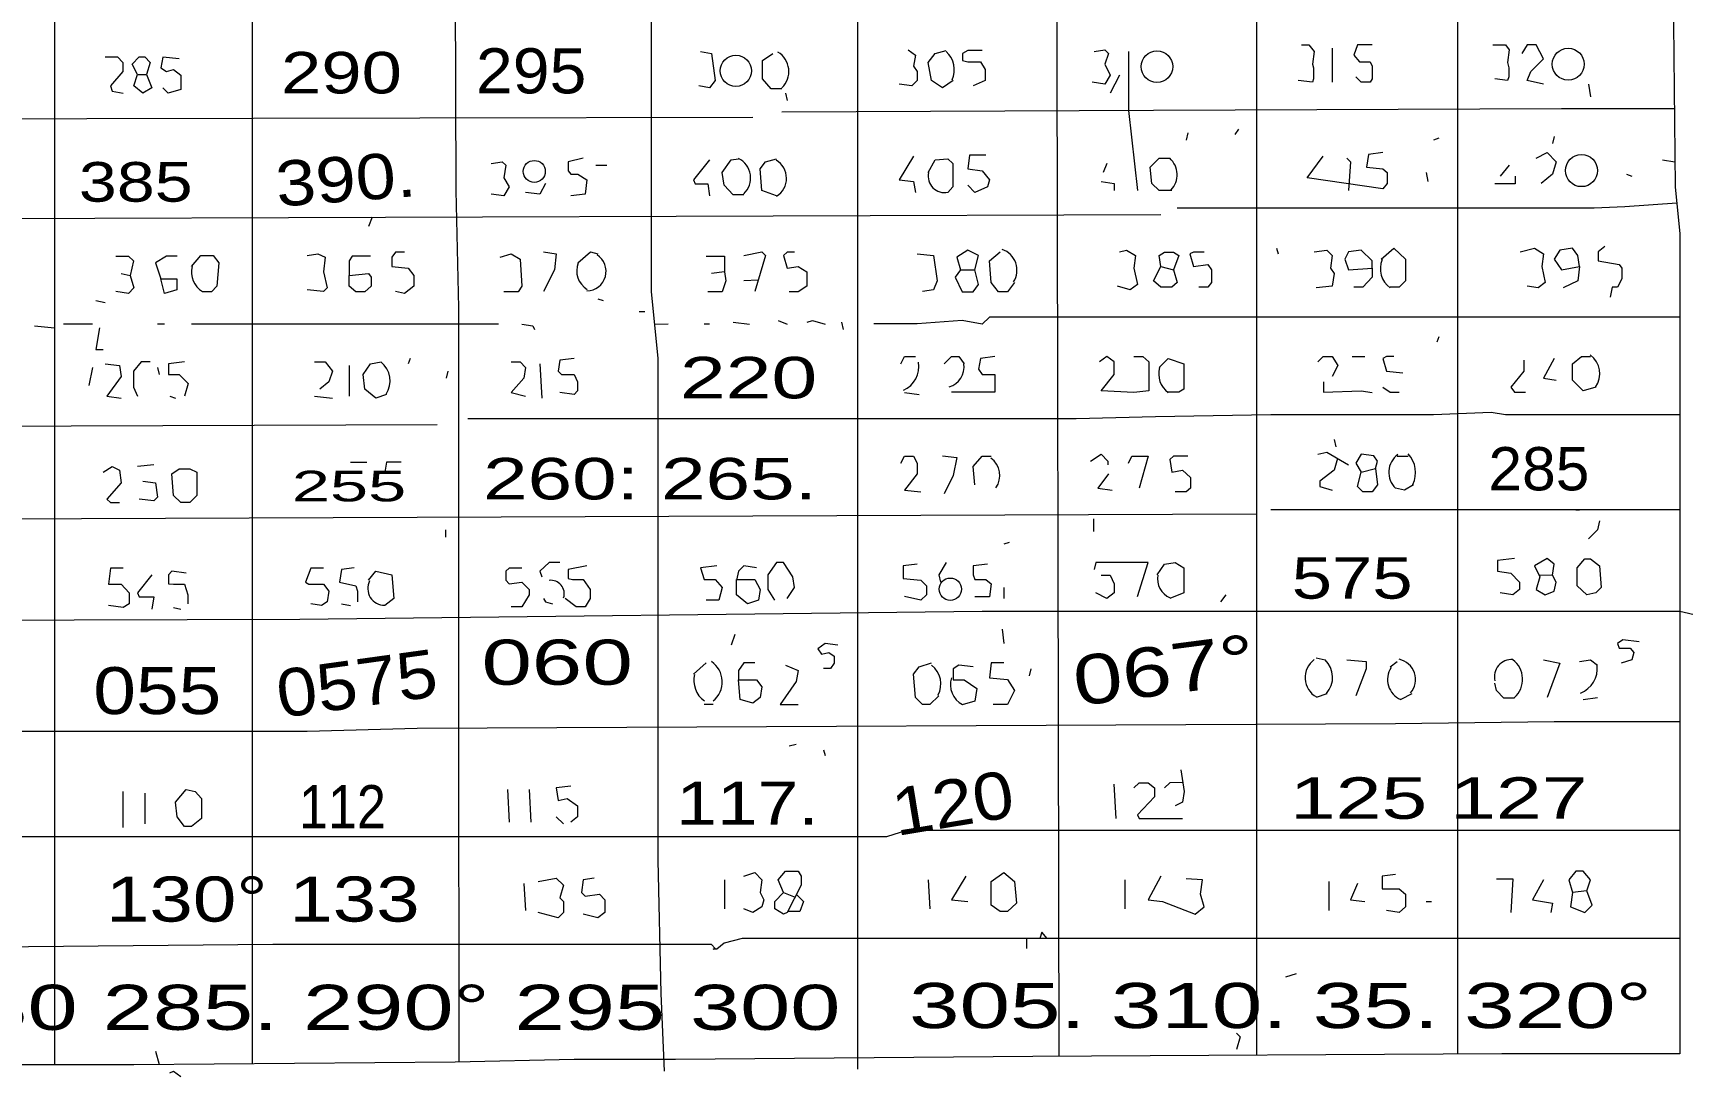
# Model space of a CAD drawing. Header units: metres. Extents: x 0.1 to 48.1, y 1.3 to 34.5.
# Drawn here: x 38.8 to 44.88, y 5.31 to 9.14 of the extents above; entities that cross this region are included whole.
import ezdxf

# ---------------------------------------------------------------- set-up
doc = ezdxf.new("R2010")
doc.units = ezdxf.units.M
for name, color, linetype, lineweight in [('P2D_GRAMMES', 7, 'Continuous', 18), ('P2D_MIKRA', 8, 'Continuous', 13), ('P2D_TOXA', 7, 'Continuous', 18)]:
    doc.layers.add(name, color=color, linetype=linetype, lineweight=lineweight)
doc.layers.add('P2D_KEIMENA', color=7, linetype='Continuous')
doc.styles.add('ARIAL', font='arial.ttf')

msp = doc.modelspace()

# ---------------------------------------------------------------- linework, layer by layer
at = {"layer": 'P2D_GRAMMES'}
for p, q in [((38.881365, 11.494585), (38.881365, 5.339727)), ((41.839798, 11.51053), (41.839828, 5.322696)), ((43.309319, 11.516946), (43.309673, 5.374423)), ((44.050659, 10.415995), (44.050681, 5.378898)), ((43.588927, 9.086152), (43.588927, 8.959817)), ((44.805733, 8.673901), (44.851282, 8.667309)), ((42.957251, 8.471099), (35.625445, 8.447388)), ((40.051539, 8.463223), (40.038246, 8.42788)), ((42.219048, 8.26879), (42.272382, 8.26883)), ((42.957251, 8.281597), (43.003796, 8.26883)), ((39.127304, 8.255), (39.16055, 8.248351)), ((41.349595, 8.261649), (41.301597, 8.255)), ((41.473988, 8.231209), (41.421283, 8.228403)), ((38.808141, 8.062173), (38.881365, 8.055524)), ((39.386623, 8.06931), (40.51699, 8.06931)), ((41.091015, 8.0682), (41.142016, 8.06931)), ((39.967158, 7.91589), (39.967158, 7.802853)), ((40.669921, 7.922539), (40.676571, 7.796204)), ((42.013063, 7.816152), (42.066257, 7.809503)), ((43.828298, 7.582023), (43.868194, 7.582023)), ((43.309558, 7.368258), (35.628157, 7.337248)), ((44.869033, 7.384488), (43.362853, 7.384488)), ((44.486571, 7.384488), (44.499869, 7.384488)), ((43.529084, 6.838717), (43.56233, 6.832068)), ((43.801702, 6.805471), (43.828298, 6.825419)), ((43.568979, 6.705733), (43.529084, 6.692435)), ((43.881492, 6.705733), (43.841597, 6.685785)), ((44.513168, 6.685785), (44.566361, 6.692435)), ((41.308246, 6.667339), (41.275, 6.667339)), ((39.13351, 6.346675), (39.13351, 6.213691)), ((39.213743, 6.340026), (39.213743, 6.22699)), ((40.550236, 6.353325), (40.556885, 6.233639)), ((40.630026, 6.353325), (40.636675, 6.233639)), ((42.784372, 6.373272), (42.791021, 6.246937)), ((41.349595, 6.020864), (41.349595, 5.914476)), ((42.099503, 6.020864), (42.106152, 5.914476)), ((42.82399, 6.020864), (42.82399, 5.914476)), ((40.610079, 6.007565), (40.616728, 5.907827)), ((41.567565, 5.974319), (41.609598, 5.957076)), ((43.575972, 6.014215), (43.575972, 5.907827)), ((39.253639, 5.389188), (39.267009, 5.340486))]:
    msp.add_line(p, q, dxfattribs=at)
for points in [[(44.83505, 13.075681), (44.83505, 9.923953), (44.84364, 9.418613), (44.852229, 8.574162), (44.869033, 8.401283), (44.869033, 5.379884), (44.213953, 5.379884), (42.485157, 5.369445), (41.168613, 5.359006), (40.796257, 5.359006), (40.357408, 5.349367), (39.173848, 5.339727), (36.680393, 5.339727), (36.653796, 5.322083), (35.68301, 5.322083), (35.633046, 5.335995), (35.620864, 10.322906), (35.608682, 10.768403), (35.608682, 13.019162), (36.254843, 13.019162)], [(39.592749, 11.494585), (39.592549, 11.353534), (39.609335, 11.10151), (39.609486, 5.343275)], [(40.350645, 11.496915), (40.360386, 8.560864), (40.370088, 8.128665), (40.370088, 6.639241), (40.370372, 5.349651)], [(41.078941, 11.504651), (41.078993, 9.671283), (41.078993, 8.188508), (41.103578, 7.942487), (41.103578, 6.094005), (41.115241, 5.601963), (41.126904, 5.316047)], [(42.558298, 11.515915), (42.564251, 10.529031), (42.572921, 9.684581), (42.581626, 5.370027)], [(39.067461, 9.054014), (39.114005, 9.054014), (39.13351, 9.032958), (39.13351, 8.999712), (39.087408, 8.946518), (39.094058, 8.926571), (39.133953, 8.919921)], [(39.187147, 8.98863), (39.167199, 9.026309), (39.193796, 9.054014), (39.213743, 9.054014), (39.233691, 9.032958), (39.220393, 8.98863)], [(39.340079, 9.046257), (39.280236, 9.052906), (39.273586, 9.01301), (39.293534, 8.999712), (39.320131, 9.006361), (39.346728, 8.986414), (39.346728, 8.93322), (39.300183, 8.919921), (39.280236, 8.939869)], [(41.261702, 9.072853), (41.301597, 9.066204), (41.314895, 8.966466), (41.294948, 8.939869), (41.255052, 8.946518)], [(41.560916, 8.935929), (41.521021, 8.935929), (41.489548, 8.973115), (41.489548, 9.039607), (41.52767, 9.066204)], [(42.026361, 9.079503), (42.052958, 9.059555), (42.046309, 9.01966), (42.060061, 8.999712), (42.060061, 8.966466), (42.03966, 8.946518), (41.993115, 8.953168)], [(42.192592, 8.966466), (42.152696, 8.939869), (42.112801, 8.966466), (42.099503, 9.032958), (42.126099, 9.066204), (42.165995, 9.077028)], [(42.298979, 9.077028), (42.245785, 9.077028), (42.22655, 9.066204), (42.22655, 9.039607), (42.245785, 9.034682), (42.29233, 9.034682), (42.310338, 9.006361), (42.310338, 8.966466), (42.265733, 8.946518)], [(42.71123, 9.072853), (42.751126, 9.079503), (42.764424, 9.066204), (42.751126, 9.026309), (42.771073, 8.986414), (42.751126, 8.953168), (42.704581, 8.959817)], [(42.837715, 9.072853), (42.83779, 8.855421), (42.870812, 8.560864)], [(43.47589, 9.097234), (43.502487, 9.097234), (43.522435, 9.072853), (43.515785, 9.026309), (43.519469, 9.01301), (43.519469, 8.973115), (43.515785, 8.959817), (43.462592, 8.966466)], [(43.735209, 9.097234), (43.682016, 9.097234), (43.668717, 9.059555), (43.688665, 9.034682), (43.72856, 9.034682), (43.736012, 9.01966), (43.736012, 8.973115), (43.72856, 8.959817), (43.695314, 8.959817), (43.675366, 8.979764)], [(44.180707, 9.097234), (44.227251, 9.097234), (44.24055, 9.079503), (44.233901, 9.032958), (44.238721, 9.01301), (44.238721, 8.979764), (44.233901, 8.966466), (44.187356, 8.973115)], [(44.366885, 8.953168), (44.307042, 8.966466), (44.32034, 8.999712), (44.366885, 9.046257), (44.340288, 9.097234), (44.307042, 9.097234), (44.287094, 9.066204)], [(41.454529, 8.830683), (39.000969, 8.824735), (36.760183, 8.818786), (36.28144, 8.818786), (35.624538, 8.818757)], [(44.849306, 8.861548), (44.433377, 8.861511), (42.930654, 8.855808), (41.560916, 8.850105)], [(42.312277, 8.691167), (42.252435, 8.691167), (42.245785, 8.640654), (42.298979, 8.634005), (42.325576, 8.600759), (42.318927, 8.574162), (42.272382, 8.554215), (42.245785, 8.580812)], [(43.775105, 8.700497), (43.721911, 8.693848), (43.715262, 8.647304), (43.775105, 8.640654), (43.790659, 8.627356), (43.790659, 8.587461), (43.775105, 8.567513), (43.495838, 8.607408), (43.555681, 8.687199)], [(44.340288, 8.68055), (44.380183, 8.700497), (44.413429, 8.667251), (44.400131, 8.620707), (44.358688, 8.587461), (44.358688, 8.587461)], [(40.490393, 8.660602), (40.530288, 8.667251), (40.543586, 8.653953), (40.536937, 8.607408), (40.556885, 8.574162), (40.536937, 8.540916), (40.490393, 8.547565)], [(40.829503, 8.68055), (40.773354, 8.667251), (40.773354, 8.634005), (40.782958, 8.620707), (40.809555, 8.620707), (40.842801, 8.600759), (40.836152, 8.547565), (40.782958, 8.540916)], [(41.294948, 8.673901), (41.235105, 8.600759), (41.241754, 8.585719), (41.288298, 8.585719), (41.294948, 8.540916)], [(41.421283, 8.545127), (41.381387, 8.545127), (41.348141, 8.580812), (41.341492, 8.627356), (41.374738, 8.673901), (41.401335, 8.6777)], [(41.540969, 8.540916), (41.487775, 8.560864), (41.481126, 8.640654), (41.501073, 8.667251), (41.540969, 8.6777)], [(42.046309, 8.687199), (41.993115, 8.600759), (42.046309, 8.59411), (42.052958, 8.554215)], [(42.099503, 8.627356), (42.126099, 8.673901), (42.172644, 8.6777), (42.190597, 8.660602), (42.190597, 8.574162), (42.172644, 8.554215)], [(42.997147, 8.560864), (42.950602, 8.560864), (42.924005, 8.587461), (42.917356, 8.647304), (42.950602, 8.68055), (42.990497, 8.68055)], [(43.64212, 8.68055), (43.655419, 8.667251), (43.64877, 8.560864)], [(40.689869, 8.587461), (40.669921, 8.547565), (40.616728, 8.554215)], [(44.857992, 8.514875), (44.666099, 8.501021), (44.553063, 8.49637), (43.017094, 8.49637)], [(39.812173, 8.321492), (39.852068, 8.328141), (39.878665, 8.314843), (39.872016, 8.261649), (39.885314, 8.201806), (39.872016, 8.188508), (39.812173, 8.195157)], [(40.17123, 8.334126), (40.137984, 8.334126), (40.124095, 8.314843), (40.124095, 8.281597), (40.184529, 8.274948), (40.205685, 8.248351), (40.205685, 8.208455), (40.17123, 8.181859), (40.137984, 8.188508)], [(40.523639, 8.314843), (40.563534, 8.328141), (40.59678, 8.308194), (40.603429, 8.208455), (40.590131, 8.187699), (40.536937, 8.187699)], [(40.68322, 8.334791), (40.729764, 8.328141), (40.723115, 8.268298), (40.68322, 8.188508)], [(40.809555, 8.294895), (40.856099, 8.334791), (40.882696, 8.328141)], [(41.421283, 8.321492), (41.487775, 8.334791), (41.501073, 8.321492), (41.461178, 8.188508)], [(41.607461, 8.334126), (41.580864, 8.334126), (41.567565, 8.321492), (41.580864, 8.274948), (41.620759, 8.281597), (41.653138, 8.261649), (41.653138, 8.208455), (41.620759, 8.187699), (41.587513, 8.187699), (41.587513, 8.187699)], [(42.059607, 8.328141), (42.11945, 8.321492), (42.132749, 8.228403), (42.11945, 8.195157), (42.079555, 8.188508), (42.079555, 8.188508)], [(42.418665, 8.221754), (42.392068, 8.187699), (42.358822, 8.187699), (42.332225, 8.221754), (42.325576, 8.301545), (42.365471, 8.334791)], [(42.804319, 8.334791), (42.830916, 8.34144), (42.864162, 8.321492), (42.857513, 8.274948), (42.870812, 8.215105), (42.844215, 8.195157), (42.79767, 8.208455)], [(43.116832, 8.334126), (43.076937, 8.334126), (43.063639, 8.328141), (43.076937, 8.281597), (43.130131, 8.288246), (43.144081, 8.268298), (43.144081, 8.221754), (43.130131, 8.204665), (43.096885, 8.204665)], [(43.522435, 8.334791), (43.568979, 8.34144), (43.588927, 8.321492), (43.582277, 8.274948), (43.595576, 8.255), (43.588927, 8.208455), (43.529084, 8.201806)], [(43.768455, 8.308194), (43.815, 8.348089), (43.859051, 8.308194), (43.859051, 8.228403), (43.834948, 8.204665), (43.801702, 8.204665)], [(44.280445, 8.334791), (44.333639, 8.348089), (44.366885, 8.328141), (44.360236, 8.281597), (44.373534, 8.221754), (44.346937, 8.201806), (44.307042, 8.208455)], [(44.592958, 8.354738), (44.568467, 8.334791), (44.568467, 8.301545), (44.646152, 8.288246), (44.654952, 8.274948), (44.654952, 8.235052), (44.639503, 8.204665), (44.619555, 8.204665), (44.612906, 8.16856)], [(39.107356, 8.319137), (39.153901, 8.319137), (39.172479, 8.301545), (39.16055, 8.248351)], [(39.333429, 8.319137), (39.293534, 8.319137), (39.253449, 8.294895), (39.273586, 8.235052)], [(39.386623, 8.281597), (39.419869, 8.321492), (39.466414, 8.321492), (39.486361, 8.294895), (39.479712, 8.208455), (39.459764, 8.187699), (39.426518, 8.187699)], [(40.044895, 8.319137), (39.978403, 8.319137), (39.967158, 8.301545), (39.967158, 8.248351)], [(41.281649, 8.319137), (41.349595, 8.319137), (41.349595, 8.261649), (41.354791, 8.228403), (41.341492, 8.187699), (41.288298, 8.187699)], [(43.736012, 8.274948), (43.736012, 8.241702), (43.701963, 8.204665), (43.668717, 8.204665)], [(44.499869, 8.281597), (44.49322, 8.228403), (44.440026, 8.201806)], [(39.16055, 8.248351), (39.173848, 8.201806), (39.153901, 8.181859), (39.107356, 8.188508)], [(44.869033, 8.094609), (42.325576, 8.094609), (42.298979, 8.068822), (42.225838, 8.08212), (42.059607, 8.06931), (41.900026, 8.06931)], [(39.047513, 8.055524), (39.034215, 7.975733), (39.060812, 7.975733)], [(39.067461, 7.922539), (39.120654, 7.91589), (39.127304, 7.875995), (39.07411, 7.802853), (39.127304, 7.796204)], [(39.233691, 7.929962), (39.200445, 7.929962), (39.172479, 7.895942), (39.172479, 7.836099), (39.187147, 7.802853)], [(39.360026, 7.929188), (39.301543, 7.922539), (39.301543, 7.883491), (39.340079, 7.883491), (39.373325, 7.849398), (39.360026, 7.802853)], [(39.83877, 7.929962), (39.878665, 7.929962), (39.905262, 7.895942), (39.891963, 7.856047), (39.858717, 7.82945)], [(40.104738, 7.809503), (40.064843, 7.796204), (40.024948, 7.82945), (40.018298, 7.882644), (40.044895, 7.922539), (40.084791, 7.929962)], [(40.563534, 7.929962), (40.59678, 7.929962), (40.616728, 7.909241), (40.610079, 7.869346), (40.563534, 7.816152), (40.616728, 7.802853)], [(40.796257, 7.942487), (40.743063, 7.935838), (40.736414, 7.895942), (40.749712, 7.883491), (40.796257, 7.883491), (40.807827, 7.856047), (40.807827, 7.822801), (40.796257, 7.809503), (40.743063, 7.816152)], [(41.999764, 7.922539), (42.013063, 7.949621), (42.052958, 7.949621), (42.052958, 7.949621)], [(42.159346, 7.922539), (42.185942, 7.949621), (42.212539, 7.949621), (42.232487, 7.922539)], [(42.345524, 7.949136), (42.29233, 7.942487), (42.285681, 7.902592), (42.298979, 7.883491), (42.345524, 7.883491), (42.345524, 7.81828), (42.185942, 7.81828)], [(42.857513, 7.949621), (42.890759, 7.949621), (42.913125, 7.929188), (42.913125, 7.822801), (42.857513, 7.816152), (42.737827, 7.822801), (42.785638, 7.882644), (42.785638, 7.929188), (42.757775, 7.949136), (42.731178, 7.929188)], [(42.950602, 7.909241), (42.983848, 7.942487), (43.042055, 7.922539), (43.042055, 7.82945), (43.023743, 7.81828), (42.983848, 7.81828)], [(44.294804, 7.935838), (44.294804, 7.895942), (44.247199, 7.836099), (44.260497, 7.81828), (44.300393, 7.81828)], [(44.40678, 7.942487), (44.366885, 7.869346), (44.413429, 7.862696)], [(44.559712, 7.836099), (44.513168, 7.822801), (44.474358, 7.862696), (44.474358, 7.922539), (44.506518, 7.949136), (44.539764, 7.949621)], [(44.869033, 7.734279), (44.227251, 7.734279), (44.174058, 7.74301), (43.961283, 7.734279), (43.362853, 7.734279), (42.937304, 7.727169), (42.644738, 7.720058), (40.403953, 7.720058)], [(35.627312, 7.683167), (37.930445, 7.690717), (40.290916, 7.698228)], [(43.535733, 7.590079), (43.568979, 7.596728), (43.64877, 7.550183)], [(39.060812, 7.523586), (39.094058, 7.543534), (39.120654, 7.530236), (39.127304, 7.483691), (39.07411, 7.423848), (39.087408, 7.411639), (39.120654, 7.411639)], [(41.999764, 7.556832), (42.013063, 7.582023), (42.046309, 7.582023), (42.060061, 7.556832), (42.060061, 7.516937), (42.013063, 7.457094), (42.072906, 7.450445)], [(42.152696, 7.583429), (42.20589, 7.57678), (42.192592, 7.510288), (42.159346, 7.443796)], [(42.272382, 7.477042), (42.265733, 7.543534), (42.298979, 7.582023), (42.332225, 7.582023)], [(43.05699, 7.582023), (43.003796, 7.582023), (42.990497, 7.570131), (42.997147, 7.523586), (43.037042, 7.530236), (43.066091, 7.503639), (43.066091, 7.463743), (43.05034, 7.450568), (43.010445, 7.450568), (43.010445, 7.450568)], [(43.608254, 7.573817), (43.595576, 7.530236), (43.543121, 7.49034), (43.543121, 7.470393), (43.588927, 7.457094)], [(43.748508, 7.536885), (43.755157, 7.477042), (43.735209, 7.450568), (43.701963, 7.450568), (43.682016, 7.470393), (43.695314, 7.523586)], [(43.888141, 7.477042), (43.854895, 7.457094), (43.821649, 7.463743)], [(39.133953, 7.169311), (39.087408, 7.169311), (39.080759, 7.110178), (39.127304, 7.110178), (39.155825, 7.078089), (39.155825, 7.038194), (39.133953, 7.024895), (39.080759, 7.031545)], [(39.872016, 7.169311), (39.825471, 7.169311), (39.805524, 7.117984), (39.818822, 7.110178), (39.872016, 7.110178), (39.891963, 7.084738), (39.885314, 7.044843), (39.865366, 7.031545), (39.825471, 7.038194)], [(39.985052, 7.171178), (39.938508, 7.164529), (39.931859, 7.117984), (39.991702, 7.104686), (39.997401, 7.084738), (39.997401, 7.044843)], [(40.603429, 7.169311), (40.556885, 7.169311), (40.543586, 7.15788), (40.543586, 7.124634), (40.556885, 7.111335), (40.603429, 7.117984), (40.629708, 7.091387), (40.629708, 7.07144), (40.603429, 7.027247), (40.563534, 7.027247)], [(40.842801, 7.177827), (40.773354, 7.164529), (40.773354, 7.131283), (40.789607, 7.127231), (40.829503, 7.127231), (40.85477, 7.091387), (40.85477, 7.058141), (40.836152, 7.027247), (40.802906, 7.027247), (40.76301, 7.058141)], [(41.321545, 7.177827), (41.261702, 7.171178), (41.275, 7.127231), (41.314895, 7.127231), (41.341492, 7.098037), (41.328194, 7.051492), (41.281649, 7.051492)], [(41.467827, 7.171178), (41.421283, 7.177827), (41.401335, 7.15788), (41.394017, 7.124634)], [(41.580864, 7.058141), (41.607461, 7.098037), (41.600812, 7.137932), (41.567565, 7.190122), (41.540969, 7.190122), (41.509687, 7.144581), (41.509687, 7.091387), (41.534319, 7.051492)], [(42.059607, 7.184476), (42.008076, 7.177827), (42.008076, 7.131283), (42.072906, 7.124634), (42.094355, 7.104686), (42.094355, 7.07144), (42.072906, 7.051492), (42.013063, 7.064791)], [(42.165995, 7.190122), (42.139398, 7.144581), (42.146047, 7.117984)], [(42.318927, 7.184476), (42.26601, 7.177827), (42.26601, 7.144581), (42.272382, 7.127231), (42.312277, 7.127231), (42.332225, 7.111335), (42.325576, 7.063336), (42.272382, 7.063336)], [(42.870812, 7.064791), (42.910707, 7.190122), (42.71788, 7.190122), (42.71123, 7.164529)], [(42.943953, 7.144581), (42.97055, 7.184476), (43.010445, 7.190122), (43.042055, 7.171178), (43.042055, 7.078089), (42.990497, 7.058141)], [(44.260497, 7.204424), (44.197217, 7.197775), (44.197217, 7.15788), (44.247199, 7.15123), (44.278024, 7.117984), (44.278024, 7.091387), (44.253848, 7.07144), (44.207304, 7.078089)], [(44.400131, 7.143732), (44.40678, 7.184476), (44.380183, 7.204424), (44.333639, 7.177827), (44.353586, 7.137932), (44.340288, 7.091387), (44.373534, 7.07144), (44.40678, 7.084738), (44.413429, 7.117984), (44.400131, 7.143732), (44.351267, 7.142572)], [(39.24034, 7.144581), (39.187147, 7.078089), (39.193796, 7.063336), (39.24699, 7.063336), (39.24034, 7.018246)], [(39.366675, 7.15123), (39.313482, 7.15788), (39.301543, 7.144581), (39.301543, 7.111335), (39.320131, 7.110178), (39.360026, 7.110178), (39.371995, 7.07144), (39.371995, 7.038194)], [(40.038246, 7.124634), (40.064843, 7.15788), (40.124686, 7.144581), (40.131335, 7.058141), (40.098089, 7.031545)], [(45.091649, 6.958403), (44.869033, 7.009283), (42.298979, 7.009283), (39.785576, 6.980089), (35.629058, 6.968495)], [(41.235105, 6.778874), (41.281649, 6.820232), (41.281649, 6.820232)], [(41.461178, 6.820232), (41.421283, 6.820232), (41.401335, 6.792173), (41.401335, 6.758129)], [(41.574215, 6.81212), (41.620759, 6.792173), (41.61411, 6.752277), (41.554267, 6.667339), (41.620759, 6.667339)], [(42.139398, 6.699084), (42.106152, 6.667339), (42.079555, 6.667339), (42.052958, 6.692435), (42.046309, 6.778874), (42.066257, 6.805471), (42.112801, 6.820232)], [(42.265733, 6.805471), (42.212539, 6.81212), (42.192592, 6.798822), (42.192592, 6.758129), (42.232487, 6.758129), (42.279031, 6.725681), (42.272382, 6.679136), (42.225838, 6.665838)], [(42.37877, 6.820232), (42.332225, 6.820232), (42.325576, 6.765576), (42.392068, 6.758927), (42.418665, 6.719031), (42.392068, 6.667339), (42.338874, 6.667339)], [(43.64212, 6.832068), (43.714154, 6.825419), (43.714154, 6.798822), (43.675366, 6.699084)], [(44.366885, 6.832068), (44.426728, 6.81877), (44.380183, 6.692435)], [(44.499869, 6.825419), (44.539764, 6.832068), (44.566361, 6.81212)], [(44.260497, 6.690011), (44.220602, 6.690011), (44.194005, 6.719031), (44.187356, 6.745628)], [(44.869033, 6.602838), (44.40678, 6.602838), (43.821649, 6.596105), (40.217775, 6.578289), (39.812173, 6.567206), (35.630038, 6.567174)], [(43.038108, 6.380175), (42.990497, 6.37778), (42.97055, 6.359974)], [(43.030393, 6.426466), (43.043691, 6.346675), (43.037042, 6.30678), (43.010445, 6.293482)], [(40.782958, 6.366623), (40.729764, 6.359974), (40.736414, 6.313429), (40.76966, 6.320079), (40.807827, 6.293482), (40.807827, 6.253586), (40.782958, 6.233639)], [(42.857513, 6.359974), (42.877461, 6.37778), (42.910707, 6.37778), (42.933979, 6.359974), (42.933979, 6.326728), (42.870812, 6.260236), (42.877461, 6.246937), (43.037042, 6.246937)], [(44.869033, 6.202179), (42.019712, 6.202179), (41.946571, 6.179055), (38.183115, 6.179055)], [(40.663272, 6.014215), (40.729764, 6.027513), (40.756361, 6.000916), (40.743063, 5.954372), (40.756361, 5.941073), (40.756361, 5.901178), (40.736414, 5.88123), (40.663272, 5.901178)], [(40.869398, 6.027513), (40.829503, 6.020864), (40.822853, 5.974319), (40.836152, 5.961021), (40.889346, 5.96767), (40.909293, 5.947723), (40.909293, 5.901178), (40.882696, 5.88123), (40.829503, 5.894529)], [(41.421283, 6.034162), (41.461178, 6.047461), (41.487775, 6.020864), (41.481126, 5.974319), (41.494424, 5.947723), (41.487775, 5.921126), (41.454529, 5.901178), (41.421283, 5.914476)], [(42.239136, 6.034162), (42.185942, 5.947723), (42.245785, 5.941073)], [(42.957251, 6.034162), (42.910707, 5.947723), (42.963901, 5.941073), (43.083586, 5.894529), (43.116832, 5.921126), (43.103534, 5.96767), (43.110183, 6.020864), (43.05034, 6.024671)], [(43.821649, 6.040812), (43.772633, 6.034162), (43.772633, 5.987618), (43.834948, 5.987618), (43.859051, 5.96767), (43.859051, 5.921126), (43.834948, 5.901178), (43.788403, 5.907827)], [(44.194005, 6.024671), (44.253848, 6.024671), (44.247199, 5.901178)], [(44.366885, 6.020864), (44.32699, 5.947723), (44.400131, 5.934424), (44.393482, 5.901178)], [(44.526466, 5.980969), (44.539764, 6.020864), (44.513168, 6.052379), (44.486571, 6.052379), (44.459974, 6.020864), (44.473272, 5.974319)], [(41.614848, 5.967291), (41.640707, 5.941073), (41.627408, 5.904417), (41.582181, 5.90374)], [(43.682016, 6.007565), (43.655419, 5.947723), (43.708613, 5.941073)], [(44.869033, 5.804708), (41.414634, 5.804708), (41.348141, 5.788141), (41.321545, 5.765369), (41.308246, 5.765369), (41.314895, 5.768194), (41.301597, 5.782567), (39.685838, 5.782567), (37.883901, 5.765369), (35.631997, 5.765325)], [(42.462265, 5.804708), (42.462265, 5.768194), (42.462265, 5.768194)], [(42.538351, 5.804708), (42.518403, 5.828037), (42.511754, 5.804708)]]:
    msp.add_lwpolyline(points, dxfattribs=at)
for points in [[(39.187147, 8.98863), (39.220393, 8.98863), (39.24034, 8.939869), (39.207094, 8.919921), (39.173848, 8.946518)], [(42.272382, 8.26883), (42.285681, 8.321492), (42.245785, 8.34144), (42.20589, 8.314843), (42.219188, 8.268298), (42.199241, 8.241702), (42.225838, 8.187699), (42.265733, 8.187699), (42.285681, 8.215105)], [(43.003796, 8.26883), (43.017094, 8.221754), (42.997147, 8.204665), (42.957251, 8.204665), (42.930654, 8.228403), (42.957251, 8.281597), (42.950602, 8.321492), (42.97055, 8.334126), (43.003796, 8.334126), (43.023743, 8.321492)], [(43.736012, 8.274948), (43.736012, 8.301545), (43.695314, 8.34144), (43.64877, 8.334791), (43.635471, 8.308194), (43.64877, 8.268298)], [(44.499869, 8.281597), (44.49322, 8.321492), (44.473272, 8.348089), (44.426728, 8.34144), (44.40678, 8.308194), (44.433377, 8.268298)], [(39.273586, 8.235052), (39.331971, 8.235052), (39.331971, 8.195157), (39.286885, 8.181859)], [(39.967158, 8.248351), (40.038246, 8.255), (40.047918, 8.241702), (40.047918, 8.208455), (40.024948, 8.187699), (39.991702, 8.187699), (39.967158, 8.208455)], [(39.340079, 7.535777), (39.379974, 7.535777), (39.405561, 7.523586), (39.405561, 7.437147), (39.379974, 7.411639), (39.346728, 7.411639), (39.320131, 7.437147), (39.313482, 7.516937)], [(43.695314, 7.523586), (43.748508, 7.536885), (43.755157, 7.563482), (43.741859, 7.583429), (43.695314, 7.590079), (43.675366, 7.556832)], [(44.519817, 7.203695), (44.539764, 7.203695), (44.57301, 7.177827), (44.57966, 7.098037), (44.559712, 7.078089), (44.526466, 7.07144), (44.490717, 7.104686), (44.490717, 7.171178)], [(41.394017, 7.127231), (41.461178, 7.127231), (41.481126, 7.091387), (41.474476, 7.051492), (41.434581, 7.038194), (41.394017, 7.07144)], [(41.401335, 6.758129), (41.467827, 6.758129), (41.487775, 6.73233), (41.481126, 6.692435), (41.454529, 6.672487), (41.407984, 6.685785)], [(39.366675, 6.353325), (39.399921, 6.346675), (39.422616, 6.320079), (39.422616, 6.246937), (39.386623, 6.217783), (39.360026, 6.217783), (39.333429, 6.253586), (39.32678, 6.30678)], [(41.580864, 5.901178), (41.567565, 5.894529), (41.534718, 5.914476), (41.534718, 5.941073), (41.567565, 5.974319), (41.547618, 6.020864), (41.574215, 6.052379), (41.620759, 6.052379), (41.632133, 6.034162), (41.632133, 6.000916)], [(42.37877, 6.047461), (42.418665, 6.014215), (42.425314, 5.934424), (42.392068, 5.904417), (42.365471, 5.904417), (42.332225, 5.927775), (42.332225, 6.014215)], [(44.526466, 5.980969), (44.473272, 5.974319), (44.466623, 5.921126), (44.519817, 5.901178), (44.546414, 5.927775)]]:
    msp.add_lwpolyline(points, close=True, dxfattribs=at)
at = {"layer": 'P2D_MIKRA'}
for p, q in [((42.804319, 8.986414), (42.771073, 8.919921)), ((44.533115, 8.953168), (44.539764, 8.906623)), ((41.574215, 8.919921), (41.580864, 8.893325)), ((43.05699, 8.773639), (43.05034, 8.747042)), ((43.243168, 8.786937), (43.229869, 8.76699)), ((43.98123, 8.753691), (43.961283, 8.747042)), ((44.40678, 8.76034), (44.400131, 8.733743)), ((40.876047, 8.654175), (40.915942, 8.654175)), ((42.757775, 8.660602), (42.744476, 8.627356)), ((43.934686, 8.627356), (43.941335, 8.59411)), ((44.24055, 8.653953), (44.207304, 8.614058)), ((44.672749, 8.620707), (44.692696, 8.614058)), ((43.382801, 8.348089), (43.38945, 8.328141)), ((39.034215, 8.155262), (39.067461, 8.148613)), ((40.882696, 8.161911), (40.902644, 8.155262)), ((41.035628, 8.115144), (41.055576, 8.115144)), ((41.547618, 8.08212), (41.580864, 8.068822)), ((38.914529, 8.06931), (39.020916, 8.06931)), ((39.260288, 8.06931), (39.286885, 8.06931)), ((41.275, 8.06931), (41.294948, 8.06931)), ((41.381387, 8.075471), (41.44123, 8.068822)), ((41.78034, 8.075471), (41.78699, 8.048874)), ((43.98123, 8.022277), (43.974581, 8.00233)), ((39.020916, 7.909241), (39.007618, 7.842749)), ((39.260288, 7.909241), (39.266937, 7.882644)), ((40.191178, 7.942487), (40.184529, 7.922539)), ((43.662068, 7.949621), (43.708613, 7.949621)), ((40.330812, 7.895942), (40.324162, 7.869346)), ((39.306832, 7.802853), (39.32678, 7.796204)), ((39.83877, 7.802853), (39.905262, 7.796204)), ((43.595576, 7.643272), (43.602225, 7.616675)), ((39.24699, 7.550183), (39.187147, 7.543534)), ((39.971754, 7.560245), (40.031597, 7.560245)), ((40.321984, 7.310812), (40.321984, 7.284215)), ((42.709281, 7.350707), (42.709281, 7.304162)), ((42.398717, 7.264267), (42.37877, 7.257618)), ((42.379025, 7.098037), (42.379025, 7.058141)), ((43.196623, 7.07144), (43.176675, 7.044843)), ((39.320131, 7.024895), (39.346728, 7.018246)), ((39.938508, 7.038194), (39.971754, 7.031545)), ((42.37212, 6.945105), (42.37877, 6.891911)), ((41.388037, 6.925157), (41.374738, 6.885262)), ((42.478508, 6.798822), (42.471859, 6.772225)), ((41.61411, 6.519555), (41.587513, 6.512906)), ((41.713848, 6.499607), (41.720497, 6.47966)), ((40.729764, 6.253586), (40.756361, 6.22699)), ((43.934686, 5.941073), (43.954634, 5.941073)), ((43.455942, 5.675105), (43.416047, 5.661806))]:
    msp.add_line(p, q, dxfattribs=at)
for points in [[(42.737827, 8.59411), (42.785638, 8.587461), (42.785638, 8.560864)], [(44.262406, 8.614058), (44.262406, 8.585719), (44.187356, 8.585719)], [(41.654005, 8.075471), (41.673953, 8.08212), (41.720497, 8.068822)], [(40.603429, 8.068822), (40.643325, 8.062173), (40.649974, 8.048874)], [(43.535733, 7.929188), (43.555681, 7.949621), (43.588927, 7.949621), (43.608874, 7.91589), (43.588927, 7.875995)], [(43.815, 7.949621), (43.788403, 7.949621), (43.775105, 7.942487), (43.788403, 7.895942), (43.848246, 7.889293)], [(43.556989, 7.856047), (43.556989, 7.81828), (43.695314, 7.822801), (43.735209, 7.816152)], [(43.775105, 7.836099), (43.801702, 7.81828), (43.834948, 7.81828)], [(40.157932, 7.560245), (40.104738, 7.560245), (40.098089, 7.523586)], [(42.697932, 7.563482), (42.737827, 7.590079), (42.761459, 7.563482), (42.761459, 7.550183)], [(42.837565, 7.556832), (42.850864, 7.582023), (42.910707, 7.582023), (42.877461, 7.463743)], [(39.207094, 7.49034), (39.253639, 7.483691), (39.260288, 7.430497), (39.24699, 7.417199), (39.193796, 7.423848)], [(42.764424, 7.516937), (42.724529, 7.463743), (42.777723, 7.457094)], [(44.57301, 7.344058), (44.566361, 7.310812), (44.533115, 7.277565)], [(40.743063, 7.190122), (40.703168, 7.190122), (40.669921, 7.15788), (40.676571, 7.137932)], [(42.737827, 7.143732), (42.771073, 7.143732), (42.785638, 7.111335), (42.785638, 7.078089), (42.757775, 7.058141), (42.71788, 7.078089)], [(40.68322, 7.058141), (40.689869, 7.044843), (40.716466, 7.038194)], [(41.767042, 6.885262), (41.720497, 6.891911), (41.693901, 6.871963), (41.707199, 6.852016), (41.733796, 6.858665), (41.753743, 6.845366), (41.753743, 6.81877), (41.740445, 6.799653), (41.713848, 6.799653)], [(44.719293, 6.89856), (44.65945, 6.905209), (44.639503, 6.891911), (44.646152, 6.874683), (44.686047, 6.874683), (44.699346, 6.858665), (44.692696, 6.832068), (44.652801, 6.81877)], [(43.236518, 5.455681), (43.249817, 5.442382), (43.236518, 5.395838)], [(39.306832, 5.309398), (39.320131, 5.316047), (39.346728, 5.296099)]]:
    msp.add_lwpolyline(points, dxfattribs=at)
at = {"layer": 'P2D_TOXA'}
for centre, radius in [((41.391595, 9.002036), 0.057611), ((42.942811, 9.017447), 0.057966), ((44.457914, 9.026533), 0.058483), ((44.506969, 8.634389), 0.059167), ((40.648918, 8.631438), 0.040368), ((42.181574, 7.091904), 0.041063)]:
    msp.add_circle(centre, radius, dxfattribs=at)
for centre, radius, start, end in [((41.502932, 8.99959), 0.083738, 314.154655, 58.619245), ((42.105917, 9.005323), 0.090467, 335.852486, 48.342444), ((41.366065, 8.607179), 0.080017, 312.807758, 64.325966), ((41.501078, 8.605811), 0.077149, 301.579104, 59.635475), ((42.93726, 8.618874), 0.08033, 315.911984, 49.199571), ((42.159848, 8.612874), 0.059673, 166.505119, 282.306127), ((40.840946, 8.263274), 0.072383, 271.560372, 57.233292), ((42.346401, 8.267407), 0.080869, 327.717454, 70.842259), ((39.469, 8.260228), 0.083187, 165.457513, 239.360728), ((40.883677, 8.264559), 0.078596, 157.742158, 239.503223), ((43.855045, 8.273657), 0.089268, 158.25537, 233.409023), ((40.028015, 7.859267), 0.089445, 327.031841, 50.92399), ((41.969877, 7.912519), 0.095811, 294.138835, 9.812329), ((42.155741, 7.910786), 0.076687, 286.149202, 8.70682), ((43.032705, 7.884487), 0.083496, 163.222126, 234.436535), ((44.488064, 7.885784), 0.08622, 325.260571, 53.552148), ((42.283633, 7.510441), 0.080153, 325.732301, 53.77794), ((43.878356, 7.522513), 0.081393, 126.533774, 226.023697), ((43.795258, 7.521131), 0.100484, 334.607463, 43.389654), ((40.097423, 7.094642), 0.061989, 153.123718, 270.605076), ((40.709557, 7.074862), 0.049864, 342.629961, 97.315831), ((43.021451, 7.130559), 0.076624, 169.744379, 246.856462), ((41.251435, 6.750356), 0.089823, 308.579096, 56.246377), ((42.060435, 6.742505), 0.086352, 331.193538, 53.048731), ((43.569526, 6.766048), 0.081308, 125.499833, 241.216178), ((43.500465, 6.767202), 0.089551, 318.102309, 46.356623), ((43.818903, 6.758993), 0.076457, 319.604329, 77.616178), ((44.250185, 6.768984), 0.064146, 86.67692, 193.520709), ((44.19878, 6.759645), 0.09095, 312.560409, 52.751705), ((44.467728, 6.79985), 0.097584, 291.054432, 7.091526), ((41.331945, 6.757238), 0.095589, 167.405498, 233.903667), ((42.264663, 6.739848), 0.082799, 161.901353, 242.318571), ((43.873038, 6.759049), 0.080622, 146.946111, 246.773116)]:
    msp.add_arc(centre, radius, start, end, dxfattribs=at)

# ---------------------------------------------------------------- texts
at = {"layer": 'P2D_KEIMENA', "attachment_point": 7, "style": 'ARIAL'}
for s, insert, char_height in [('\\W1.25;290', (39.715759, 8.916597), 0.152932), ('\\W1.05;295', (40.433874, 8.916597), 0.16623), ('\\W1.23;385', (38.971047, 8.517644), 0.146283), ('\\W1.42;220', (41.185236, 7.79288), 0.152932), ('285', (44.164084, 7.45377), 0.159581), ('\\W1.38;260: 265.', (40.460471, 7.420524), 0.152932), ('\\W1.6;255', (39.755654, 7.413874), 0.113037), ('\\W1.25;575', (43.439319, 7.054817), 0.152932), ('\\W1.17;055', (39.024241, 6.629267), 0.17288), ('\\W1.21;117.', (41.171937, 6.223665), 0.159581), ('\\W1.42;125 127', (43.43267, 6.243613), 0.152932), ('\\W0.86;112', (39.782251, 6.210366), 0.159581), ('\\W1.24;130° 133', (39.070785, 5.864607), 0.16623), ('\\W1.43;270. 1275 280 285. 290° 295 300', (36.843298, 5.465654), 0.16623), ('\\W1.44;305. 310. 35. 320°', (42.029686, 5.472304), 0.16623)]:
    msp.add_mtext(s, dxfattribs=dict(at, insert=insert, char_height=char_height))
for s, insert, char_height, rotation in [('\\W1.14;390.', (39.702803, 8.498882), 0.166687, 4.3500639), ('\\W1.09;0575', (39.713024, 6.614986), 0.175397, 7.8812306), ('\\W1.44;090', (41.012356, 6.908534), 0.16623, 180), ('\\W1.28;067°', (42.647486, 6.658095), 0.182038, 7.4333051), ('\\W1.11;120', (41.983602, 6.179785), 0.173756, 9.3705587)]:
    msp.add_mtext(s, dxfattribs=dict(at, insert=insert, char_height=char_height, rotation=rotation))

doc.saveas('drawing.dxf')
